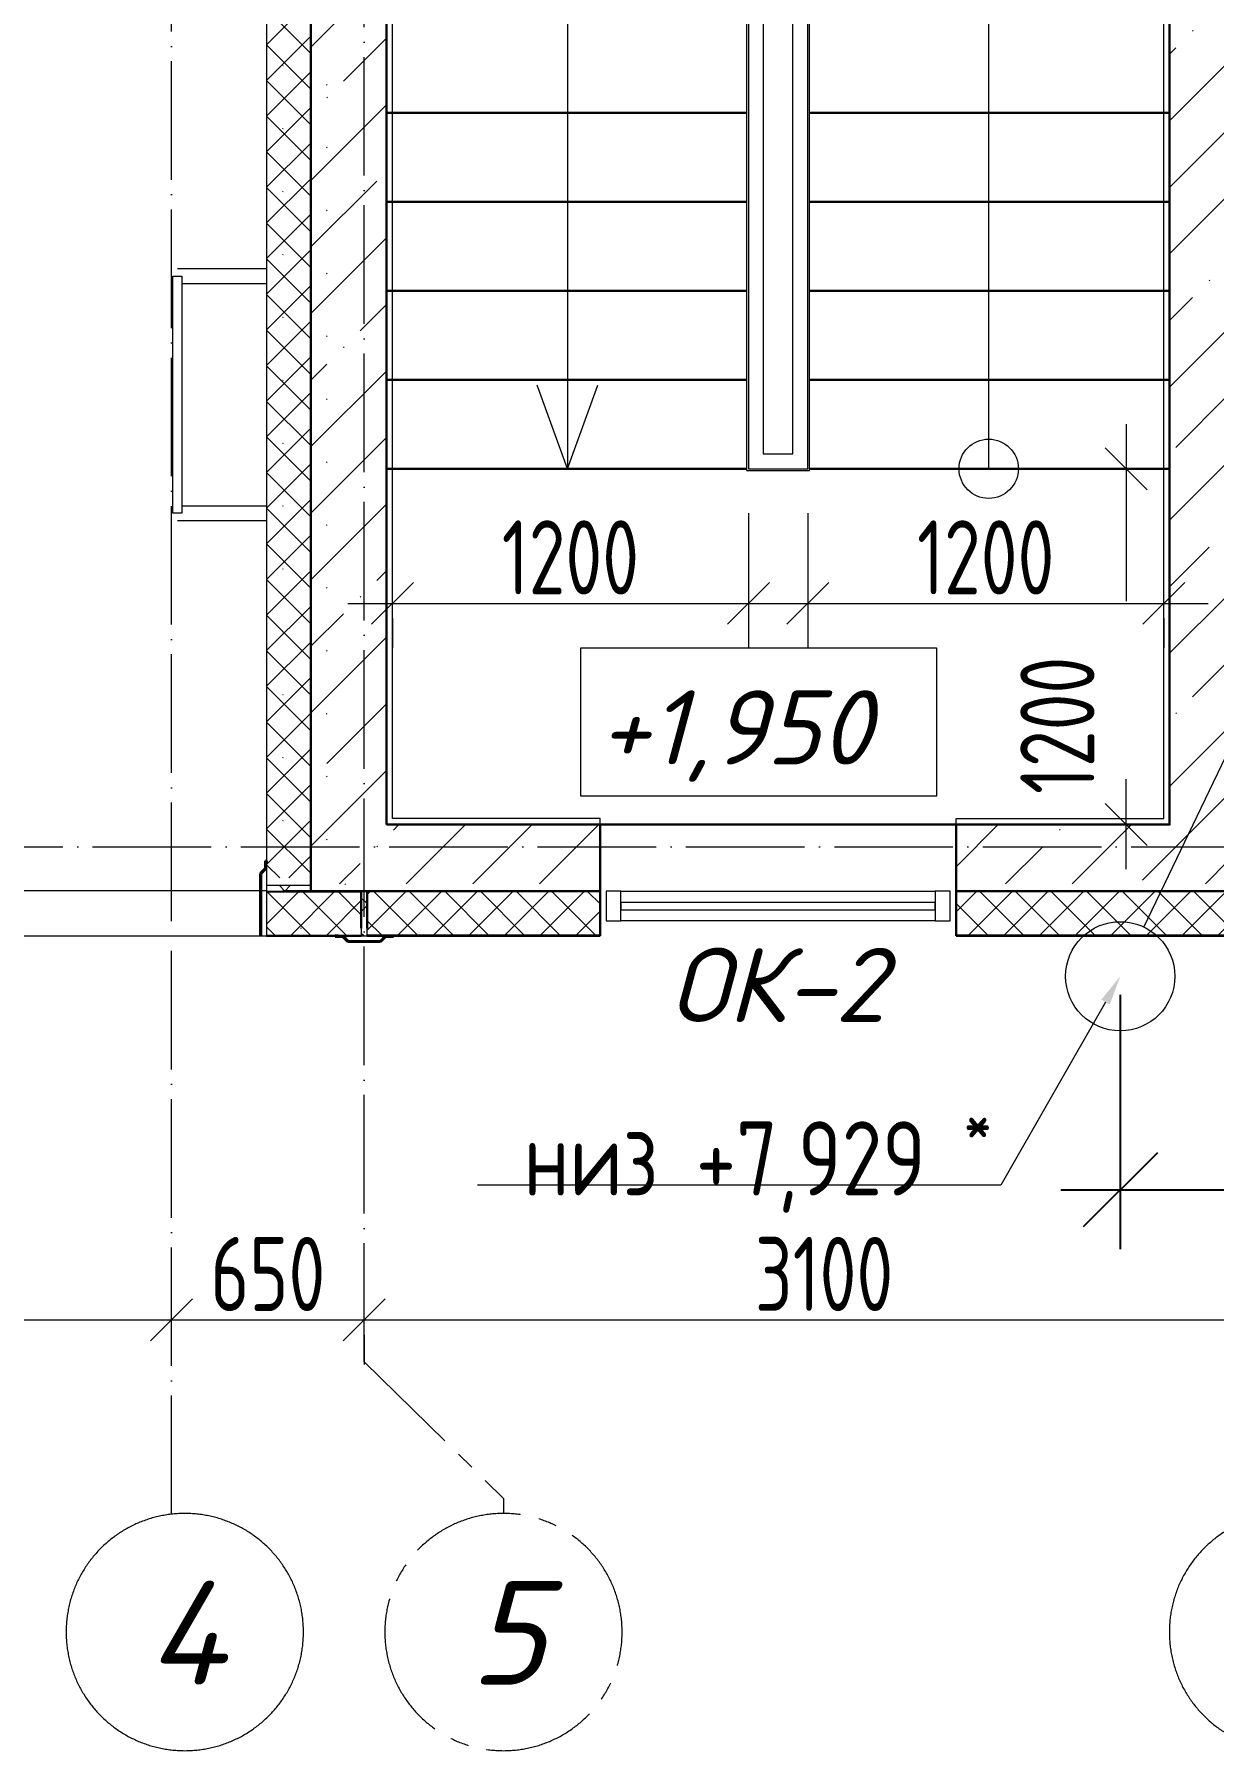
# Model space of a CAD drawing. Header units: millimetres. Extents: x -330955 to 144729, y -76510 to 25340.
# Drawn here: x 81484 to 85459, y 3236 to 9025 of the extents above; entities that cross this region are included whole.
import ezdxf
from ezdxf import colors
from ezdxf.entities.mleader import LeaderData, LeaderLine
from ezdxf.math import Vec2, Vec3

# ---------------------------------------------------------------- set-up
doc = ezdxf.new("R2010")
doc.units = ezdxf.units.MM
doc.header["$LTSCALE"] = 20
doc.linetypes.add('_ШПТ__20_т__2_5__Линия сетки', pattern=[25, 20, -2.5, 0, -2.5])
doc.linetypes.add('CENTER2', pattern=[28.575, 19.05, -3.175, 3.175, -3.175])
doc.layers.get('0').update_dxf_attribs({"lineweight": 0})
doc.layers.get('Defpoints').update_dxf_attribs({"color": 4})
for name, color, linetype, lineweight in [('Высотные отметки', 7, 'Continuous', 9), ('Лестницы', 7, 'Continuous', 30), ('Марки помещений', 7, 'Continuous', 20), ('Обобщенные модели', 7, 'Continuous', 18), ('Оси', 7, 'CENTER2', 9), ('Размеры', 7, 'Continuous', 9), ('Стены разрез', 7, 'Continuous', 30), ('Стены штриховка', 7, 'Continuous', 9), ('Типовые аннотации', 7, 'Continuous', 18), ('Элементы узлов', 7, 'Continuous', 18)]:
    doc.layers.add(name, color=color, linetype=linetype, lineweight=lineweight)
for name, color, linetype, lineweight, true_color in [('Импосты витража', 7, 'Continuous', 9, 0x004080), ('Крыши', 7, 'Continuous', 9, 0x004000), ('Линии', 7, 'Continuous', 9, 0x00a600), ('Оборудование', 7, 'Continuous', 18, 0x9f9fd0), ('Ограждение', 7, 'Continuous', 9, 0x408080), ('Панели витража', 7, 'Continuous', 9, 0x0080c0), ('Поручни', 7, 'Continuous', 9, 0x408080)]:
    doc.layers.add(name, color=color, linetype=linetype, lineweight=lineweight, true_color=true_color)
doc.styles.add('DynamicDimensions', font='isocpeui.ttf')
doc.styles.add('GOST Common_2', font='gost-common.ttf', dxfattribs={"width": 0.9, "height": 250})
doc.styles.add('ISOCPEUR', font='isocpeur.ttf', dxfattribs={"width": 0.8, "height": 2.5})
doc.styles.add('PDF ISOCPEUR Italic', font='isocpeui.ttf')
doc.styles.add('ГОСТ 2.304', font='gost-common.ttf')
doc.dimstyles.new('Основной_2_5_мм', dxfattribs={"dimscale": 304.8, "dimtxt": 251.428749, "dimasz": 0.463911, "dimexe": 0.492126, "dimexo": 0.492126, "dimgap": 0.098425, "dimtad": 1, "dimdec": 3, "dimrnd": 0.001, "dimdsep": 46, "dimtxsty": 'GOST Common_2', "dimblk1": 'OBLIQUE', "dimblk2": 'OBLIQUE', "dimsah": 1, "dimcen": 0.09, "dimdle": 0.492126, "dimazin": 2, "dimtfac": 1, "dimtdec": 4, "dimtix": 1, "dimtmove": 0, "dimatfit": 3, "dimfxl": 1, "dimtvp": 1, "dimtolj": 1, "dimtzin": 0, "dimlwd": 20, "dimlwe": 20, "dimarcsym": 2})
doc.dimstyles.new('Основной_2_5_мм_1', dxfattribs={"dimscale": 304.8, "dimtxt": 251.428749, "dimasz": 0.463911, "dimexe": 0.492126, "dimexo": 0.492126, "dimgap": 0.098425, "dimtad": 1, "dimdec": 3, "dimrnd": 0.001, "dimdsep": 46, "dimtxsty": 'GOST Common_2', "dimblk1": 'OBLIQUE', "dimblk2": 'OBLIQUE', "dimsah": 1, "dimcen": 0.09, "dimdle": 0.492126, "dimazin": 2, "dimtfac": 1, "dimtdec": 4, "dimtix": 1, "dimtmove": 1, "dimatfit": 3, "dimfxl": 1, "dimtvp": 1, "dimtolj": 1, "dimtzin": 0, "dimlwd": 20, "dimlwe": 20, "dimarcsym": 2})
doc.dimstyles.new('СПДС', dxfattribs={"dimscale": 100, "dimtxt": 2.5, "dimasz": 2.5, "dimexe": 2, "dimexo": 0.625, "dimgap": 1, "dimtad": 1, "dimdec": 0, "dimtxsty": 'ГОСТ 2.304', "dimblk": 'OBLIQUE', "dimcen": 2.5, "dimdle": 2, "dimadec": 0, "dimazin": 2, "dimtfac": 0.75, "dimtdec": 0, "dimtmove": 1, "dimatfit": 3, "dimfxl": 1, "dimtfill": 1, "dimtolj": 1, "dimarcsym": 1})
pattern_1 = [(45, (67596, 6285), (-106.066, 106.066), [])]
pattern_2 = [(45, (67596, 6260), (-60.10408, 60.10408), []), (135, (67596, 6260), (-60.10408, -60.10408), [])]
pattern_3 = [(45, (67596, 6285), (-224.5064, 224.5064), []), (45, (67820.5, 6285), (-224.5064, 224.5064), [396.875, -79.375, 3.353, -76.022])]
pattern_4 = [(45, (0, 0), (-106.066, 106.066), [])]
pattern_5 = [(45, (67596, 6260), (-106.066, 106.066), [])]

# ---------------------------------------------------------------- blocks, each defined once
blk = doc.blocks.new('Прямоугольный импост - 50х100 мм RAL 9016-1207058-_О__L2_3_900_')
at = {"layer": 'Импосты витража', "color": 7, "lineweight": 18}
for p, q in [((0, 100), (-50, 100)), ((-50, 100), (-50, 0)), ((0, 0), (0, 100)), ((-50, 0), (0, 0))]:
    blk.add_line(p, q, dxfattribs=at)
blk = doc.blocks.new('Системная панель - 135__НР__25__СТК__Стеклопакет-1207059-_О__L2_3_900_')
at = {"layer": 'Панели витража', "color": 7}
for p, q in [((530, -37.5), (-530, -37.5)), ((-530, -37.5), (-530, -62.5)), ((530, -62.5), (530, -37.5)), ((-530, -62.5), (530, -62.5))]:
    blk.add_line(p, q, dxfattribs=at)
blk = doc.blocks.new('Прямоугольный импост - 50х100 мм RAL 9016-1207060-_О__L2_3_900_')
at = {"layer": 'Импосты витража', "color": 7, "lineweight": 18}
for p, q in [((-50, 100), (0, 100)), ((-50, 0), (-50, 100)), ((0, 100), (0, 0)), ((0, 0), (-50, 0))]:
    blk.add_line(p, q, dxfattribs=at)
blk = doc.blocks.new('Прямоугольный импост - 50х100 мм RAL 9016-1206832-_О__L2_3_900_')
at = {"layer": 'Импосты витража', "color": 7}
for p, q in [((43075, -125), (44135, -125)), ((44135, -225), (43075, -225))]:
    blk.add_line(p, q, dxfattribs=at)
blk = doc.blocks.new('Ограждение - Ограждение-1239730-_О__L2_3_900_')
at = {"layer": 'Поручни', "color": 7}
for p, q in [((16501, 4881), (15075, 4881)), ((16495, 4875), (15075, 4875)), ((16495, 1275), (16495, 4875)), ((16501, 1269), (16501, 4881)), ((16445, 4825), (15075, 4825)), ((16289, 4825), (16289, 1269)), ((16295, 4825), (16295, 1275)), ((16345, 4825), (16345, 1325)), ((16445, 1325), (16445, 4825)), ((16295, 1275), (16495, 1275)), ((16345, 1325), (16445, 1325)), ((16289, 1269), (16501, 1269))]:
    blk.add_line(p, q, dxfattribs=at)
blk = doc.blocks.new('190_ФЭ_Стена_Стык угловой внешний фигурный - ФЭ-У1_350х230-1313209-_О__L2_3_900_')
at = {"layer": 'Обобщенные модели', "lineweight": 9}
h = blk.add_hatch(dxfattribs=at)
h.set_pattern_fill('FP_7', color=256, style=0, pattern_type=2)
h.set_pattern_definition(pattern_4)
h.paths.add_polyline_path([(14706, -275), (14706, -65.4), (14723, -48.4), (14722, -48), (14705, -65), (14705, -275)], flags=0)
at = {"layer": 'Обобщенные модели', "lineweight": 40}
for p, q in [((14705, -65), (14722, -48)), ((14723, -48.4), (14706, -65.4)), ((14722, -48), (14722, -22)), ((14722, -22), (14725, -22)), ((14724, -23), (14723, -23)), ((14723, -23), (14723, -48.4)), ((14724, -32), (14724, -23)), ((14725, -32), (14724, -32)), ((14725, -22), (14725, -32)), ((14705, -65), (14705, -275)), ((14706, -65.4), (14706, -275))]:
    blk.add_line(p, q, dxfattribs=at)
blk = doc.blocks.new('190_ФЭ_Стена_Стык вертикальный - ФЭ-C1_110-V11-_О__L2_3_900_')
at = {"layer": 'Обобщенные модели', "lineweight": 9}
h = blk.add_hatch(dxfattribs=at)
h.set_pattern_fill('FP_7', color=256, style=0, pattern_type=2)
h.set_pattern_definition(pattern_4)
h.paths.add_polyline_path([(14945, -295), (15055, -295), (15072, -278), (15071.6, -277), (15054.6, -294), (14945.4, -294), (14928.4, -277), (14928, -278)], flags=0)
at = {"layer": 'Обобщенные модели', "lineweight": 40}
for p, q in [((14912, -275), (14902, -275)), ((14902, -275), (14902, -278)), ((14902, -278), (14928, -278)), ((14903, -277), (14903, -276)), ((14903, -276), (14912, -276)), ((14928.4, -277), (14903, -277)), ((14912, -276), (14912, -275)), ((14928, -278), (14945, -295)), ((14945.4, -294), (14928.4, -277)), ((15071.6, -277), (15054.6, -294)), ((15055, -295), (15072, -278)), ((15097, -277), (15071.6, -277)), ((15072, -278), (15098, -278)), ((15098, -275), (15088, -275)), ((15088, -275), (15088, -276)), ((15088, -276), (15097, -276)), ((15097, -276), (15097, -277)), ((15098, -278), (15098, -275)), ((14945, -295), (15055, -295)), ((15054.6, -294), (14945.4, -294))]:
    blk.add_line(p, q, dxfattribs=at)
blk = doc.blocks.new('Прямоугольный импост - 20х150 мм_Утеплитель_Наружный-1317559-_О__L2_3_900_')
at = {"layer": 'Импосты витража'}
h = blk.add_hatch(dxfattribs=at)
h.set_pattern_fill('FP_11', style=0, pattern_type=2)
h.set_pattern_definition([(315, (-15000, -200), (60.1041, 60.1041), []), (225, (-15000, -200), (60.1041, -60.1041), [])])
h.paths.add_polyline_path([(-10, 75), (10, 75), (10, -75), (-10, -75), (-10, -26)], flags=0)
at = {"layer": 'Импосты витража', "color": 7, "lineweight": 18}
for p, q in [((-10, 75), (10, 75)), ((-10, -75), (-10, 75)), ((10, 75), (10, -75)), ((10, -75), (-10, -75))]:
    blk.add_line(p, q, dxfattribs=at)
blk = doc.blocks.new('Прямоугольный импост - 20х150 мм_Утеплитель_Наружный-1317889-_О__L2_3_900_')
at = {"layer": 'Импосты витража'}
h = blk.add_hatch(dxfattribs=at)
h.set_pattern_fill('FP_22', style=0, pattern_type=2)
h.set_pattern_definition([(225, (-125, 14800), (60.1041, -60.1041), []), (135, (-125, 14800), (-60.1041, -60.1041), [])])
h.paths.add_polyline_path([(0, -75), (-20, -75), (-20, 75), (0, 75)], flags=0)
at = {"layer": 'Импосты витража', "color": 7, "lineweight": 18}
for p, q in [((-20, 75), (-20, -75)), ((0, 75), (0, -75)), ((-20, -75), (0, -75))]:
    blk.add_line(p, q, dxfattribs=at)
blk = doc.blocks.new('00_ME_Лестница пожарная - плоская кровля - 00_ABD_3000_h_-1335395-_О__L2_3_900_')
at = {"layer": 'Оборудование', "color": 7}
for p, q in [((-425, 375), (-425, 75)), ((-375, 360), (-375, 75)), ((375, 360), (375, 75)), ((425, 375), (425, 75))]:
    blk.add_line(p, q, dxfattribs=at)
blk = doc.blocks.new('Труба квадратная - Ступень-1331110-_О__L2_3_900_')
at = {"layer": 'Оборудование', "color": 7}
for p, q in [((0, -15), (0, 15)), ((0, 15), (800, 15)), ((800, 15), (800, -15)), ((800, -15), (0, -15))]:
    blk.add_line(p, q, dxfattribs=at)
blk = doc.blocks.new('012_Стрелка _ЭлУзла_Линия_ - Стрелка с пустым кружком-1367275-_О__L2_3_900_')
at = {"layer": 'Элементы узлов'}
blk.add_line((1, 0), (3600, 0), dxfattribs=at)
blk = doc.blocks.new('012_Стрелка _ЭлУзла_Линия_ - Стрелка-1367453-_О__L2_3_900_')
at = {"layer": 'Элементы узлов'}
blk.add_line((1, 0), (3557, 0), dxfattribs=at)
blk = doc.blocks.new('Ось сетки - Круг_Ø8 мм-6577-_О__L2_3_900_')
at = {"layer": 'Оси', "lineweight": 20}
for start, end in [(360, 180), (180, 360)]:
    blk.add_arc((0, 0), 4, start, end, dxfattribs=at)
blk = doc.blocks.new('_Oblique')
at = {"color": 0, "linetype": 'ByBlock', "lineweight": -2}
blk.add_line((-0.5, -0.5), (0.5, 0.5), dxfattribs=at)
blk = doc.blocks.new('*D151')
at = {"layer": 'Defpoints', "color": 0, "transparency": 16777216}
for p in [(77596, 4789.1), (81946, 4689.1), (81946, 4689.1)]:
    blk.add_point(p, dxfattribs=at)
at = {"layer": 'Размеры', "color": 0, "lineweight": 20, "transparency": 16777216}
for p, q in [((77446, 4689.1), (82096, 4689.1)), ((77596, 4639.1), (77596, 4539.1))]:
    blk.add_line(p, q, dxfattribs=at)
at = {"layer": 'Размеры', "color": 0, "lineweight": 20, "transparency": 16777216, "xscale": 141.4, "yscale": 141.4, "zscale": 141.4, "rotation": 180}
blk.add_blockref('_Oblique', (77596, 4689.1), dxfattribs=at)
at = {"layer": 'Размеры', "color": 0, "lineweight": 20, "transparency": 16777216, "xscale": 141.4, "yscale": 141.4, "zscale": 141.4}
blk.add_blockref('_Oblique', (81946, 4689.1), dxfattribs=at)
at = {"layer": 'Размеры', "color": 0, "lineweight": 20, "transparency": 16777216, "insert": (79771, 4844.1), "char_height": 250, "width": 782.412, "attachment_point": 5, "style": 'GOST Common_2'}
blk.add_mtext('\\A1;4350', dxfattribs=at)
blk = doc.blocks.new('*D152')
at = {"layer": 'Defpoints', "color": 0, "transparency": 16777216}
for p in [(82596, 4789.1), (81946, 4689.1), (82596, 4689.1)]:
    blk.add_point(p, dxfattribs=at)
at = {"layer": 'Размеры', "color": 0, "lineweight": 20, "transparency": 16777216}
for p, q in [((81796, 4689.1), (82746, 4689.1)), ((82596, 4639.1), (82596, 4539.1))]:
    blk.add_line(p, q, dxfattribs=at)
at = {"layer": 'Размеры', "color": 0, "lineweight": 20, "transparency": 16777216, "xscale": 141.4, "yscale": 141.4, "zscale": 141.4, "rotation": 180}
blk.add_blockref('_Oblique', (81946, 4689.1), dxfattribs=at)
at = {"layer": 'Размеры', "color": 0, "lineweight": 20, "transparency": 16777216, "xscale": 141.4, "yscale": 141.4, "zscale": 141.4}
blk.add_blockref('_Oblique', (82596, 4689.1), dxfattribs=at)
at = {"layer": 'Размеры', "color": 0, "lineweight": 20, "transparency": 16777216, "insert": (82271, 4844.1), "char_height": 250, "width": 567.632, "attachment_point": 5, "style": 'GOST Common_2'}
blk.add_mtext('\\A1;650', dxfattribs=at)
blk = doc.blocks.new('*D153')
at = {"layer": 'Defpoints', "color": 0, "transparency": 16777216}
for p in [(82596, 4789.1), (85696, 4689.1), (85696, 4689.1)]:
    blk.add_point(p, dxfattribs=at)
at = {"layer": 'Размеры', "color": 0, "lineweight": 20, "transparency": 16777216}
for p, q in [((82446, 4689.1), (85846, 4689.1)), ((82596, 4639.1), (82596, 4539.1))]:
    blk.add_line(p, q, dxfattribs=at)
at = {"layer": 'Размеры', "color": 0, "lineweight": 20, "transparency": 16777216, "xscale": 141.4, "yscale": 141.4, "zscale": 141.4, "rotation": 180}
blk.add_blockref('_Oblique', (82596, 4689.1), dxfattribs=at)
at = {"layer": 'Размеры', "color": 0, "lineweight": 20, "transparency": 16777216, "xscale": 141.4, "yscale": 141.4, "zscale": 141.4}
blk.add_blockref('_Oblique', (85696, 4689.1), dxfattribs=at)
at = {"layer": 'Размеры', "color": 0, "lineweight": 20, "transparency": 16777216, "insert": (84146, 4844.1), "char_height": 250, "width": 756.843, "attachment_point": 5, "style": 'GOST Common_2'}
blk.add_mtext('\\A1;3100', dxfattribs=at)
blk = doc.blocks.new('*D145')
at = {"layer": 'Defpoints', "color": 0, "transparency": 16777216}
for p in [(83891, 7560), (82691, 7205.9), (83891, 7106)]:
    blk.add_point(p, dxfattribs=at)
at = {"layer": 'Размеры', "color": 0, "lineweight": 20, "transparency": 16777216}
for p, q in [((83891, 7410), (83891, 6956)), ((82541, 7106), (84041, 7106)), ((82691, 7055.9), (82691, 6956))]:
    blk.add_line(p, q, dxfattribs=at)
at = {"layer": 'Размеры', "color": 0, "lineweight": 20, "transparency": 16777216, "xscale": 141.4, "yscale": 141.4, "zscale": 141.4, "rotation": 180}
blk.add_blockref('_Oblique', (82691, 7106), dxfattribs=at)
at = {"layer": 'Размеры', "color": 0, "lineweight": 20, "transparency": 16777216, "xscale": 141.4, "yscale": 141.4, "zscale": 141.4}
blk.add_blockref('_Oblique', (83891, 7106), dxfattribs=at)
at = {"layer": 'Размеры', "color": 0, "lineweight": 20, "transparency": 16777216, "insert": (83291, 7261), "char_height": 250, "width": 700.591, "attachment_point": 5, "style": 'GOST Common_2'}
blk.add_mtext('\\A1;1200', dxfattribs=at)
blk = doc.blocks.new('*D146')
at = {"layer": 'Defpoints', "color": 0, "transparency": 16777216}
for p in [(84091, 7560), (85291, 7205.9), (85291, 7106)]:
    blk.add_point(p, dxfattribs=at)
at = {"layer": 'Размеры', "color": 0, "lineweight": 20, "transparency": 16777216}
for p, q in [((84091, 7410), (84091, 6956)), ((83941, 7106), (85441, 7106)), ((85291, 7055.9), (85291, 6956))]:
    blk.add_line(p, q, dxfattribs=at)
at = {"layer": 'Размеры', "color": 0, "lineweight": 20, "transparency": 16777216, "xscale": 141.4, "yscale": 141.4, "zscale": 141.4, "rotation": 180}
blk.add_blockref('_Oblique', (84091, 7106), dxfattribs=at)
at = {"layer": 'Размеры', "color": 0, "lineweight": 20, "transparency": 16777216, "xscale": 141.4, "yscale": 141.4, "zscale": 141.4}
blk.add_blockref('_Oblique', (85291, 7106), dxfattribs=at)
at = {"layer": 'Размеры', "color": 0, "lineweight": 20, "transparency": 16777216, "insert": (84691, 7261), "char_height": 250, "width": 700.591, "attachment_point": 5, "style": 'GOST Common_2'}
blk.add_mtext('\\A1;1200', dxfattribs=at)
blk = doc.blocks.new('*D147')
at = {"layer": 'Defpoints', "color": 0, "transparency": 16777216}
for p in [(85064.4, 7560), (85164.3, 7560), (85064.4, 6360)]:
    blk.add_point(p, dxfattribs=at)
at = {"layer": 'Размеры', "color": 0, "lineweight": 20, "transparency": 16777216}
for p, q in [((85164.3, 7710), (85164.3, 7113.4)), ((85214.4, 7560), (85314.3, 7560)), ((85164.3, 6210), (85164.3, 6513.4)), ((85214.4, 6360), (85314.3, 6360))]:
    blk.add_line(p, q, dxfattribs=at)
at = {"layer": 'Размеры', "color": 0, "lineweight": 20, "transparency": 16777216, "xscale": 141.4, "yscale": 141.4, "zscale": 141.4}
for p, rotation in [((85164.3, 7560), 90), ((85164.3, 6360), 270)]:
    blk.add_blockref('_Oblique', p, dxfattribs=dict(at, rotation=rotation))
at = {"layer": 'Размеры', "color": 0, "lineweight": 20, "transparency": 16777216, "insert": (84807.6, 6463.1), "char_height": 250, "width": 700.591, "attachment_point": 1, "rotation": 90, "line_spacing_factor": 1.022761, "style": 'GOST Common_2'}
blk.add_mtext('\\A1;1200', dxfattribs=at)
blk = doc.blocks.new('Высотные отметки - Рамка-5093-_О__L2_3_900_')
at = {"layer": 'Типовые аннотации', "lineweight": 9}
for p, q in [((-6, 0), (-6, 5)), ((-6, 5), (6, 5)), ((6, 5), (6, 0)), ((6, 0), (-6, 0))]:
    blk.add_line(p, q, dxfattribs=at)
blk = doc.blocks.new('*D225')
at = {"color": 0, "lineweight": -2, "transparency": 16777216}
for p, q in [((85144.6, 5785.7), (85144.6, 4927.6)), ((85696, 5785.7), (85696, 4927.6)), ((84944.6, 5127.6), (85896, 5127.6)), ((86923.9, 5127.6), (85696, 5127.6))]:
    blk.add_line(p, q, dxfattribs=at)
at = {"layer": 'Defpoints', "color": 0, "transparency": 16777216}
for p in [(85144.6, 5848.2, 28903), (85696, 5848.2), (85696, 5127.6)]:
    blk.add_point(p, dxfattribs=at)
at = {"color": 0, "lineweight": -2, "transparency": 16777216, "xscale": 250, "yscale": 250, "zscale": 250, "rotation": 180}
blk.add_blockref('_Oblique', (85144.6, 5127.6), dxfattribs=at)
at = {"color": 0, "lineweight": -2, "transparency": 16777216, "xscale": 250, "yscale": 250, "zscale": 250}
blk.add_blockref('_Oblique', (85696, 5127.6), dxfattribs=at)
at = {"color": 0, "transparency": 16777216, "insert": (86461.2, 5352.6), "char_height": 250, "width": 856.398, "attachment_point": 5, "style": 'DynamicDimensions', "bg_fill": 3, "box_fill_scale": 1.1, "bg_fill_color": 256, "bg_fill_true_color": 13158600, "bg_fill_transparency": 0}
blk.add_mtext('\\A1;551 {\\H0.7x;\\S*^ ;}', dxfattribs=at)

msp = doc.modelspace()

# ---------------------------------------------------------------- hatches: boundary and pattern name
at = {"layer": 'Стены штриховка', "lineweight": 9}
h = msp.add_hatch(dxfattribs=at)
h.set_pattern_fill('FP_4', color=256, style=0, pattern_type=2)
h.set_pattern_definition(pattern_3)
h.paths.add_polyline_path([(82671, 6160), (82671, 12560), (82416, 12560), (82416, 6160), (82553.3834, 6160)])
h = msp.add_hatch(dxfattribs=at)
h.set_pattern_fill('FP_4', color=256, style=0, pattern_type=2)
h.set_pattern_definition(pattern_3)
h.paths.add_polyline_path([(85457.8047, 6360), (85511, 6360), (85511, 12560), (85311, 12560), (85311, 6360)], flags=0)
h = msp.add_hatch(dxfattribs=at)
h.set_pattern_fill('FP_6', color=256, style=0, pattern_type=2)
h.set_pattern_definition([(45, (67541, 6285), (-60.10408, 60.10408), []), (135, (67541, 6285), (-60.10408, -60.10408), [])])
h.paths.add_polyline_path([(82268, 6180), (82414, 6180), (82414, 12275), (82268, 12275), (82268, 11316.3319)], flags=0)
h = msp.add_hatch(dxfattribs=at)
h.set_pattern_fill('FP_5', color=256, style=0, pattern_type=2)
h.set_pattern_definition(pattern_1)
h.paths.add_polyline_path([(82323, 6180), (82323, 12275), (82321, 12275), (82321, 6180)], flags=0)
h = msp.add_hatch(dxfattribs=at)
h.set_pattern_fill('FP_5', color=256, style=0, pattern_type=2)
h.set_pattern_definition(pattern_1)
h.paths.add_polyline_path([(82471, 6180), (82471, 12275), (82469, 12275), (82469, 6180)], flags=0)
h = msp.add_hatch(dxfattribs=at)
h.set_pattern_fill('FP_4', color=256, style=0, pattern_type=2)
h.set_pattern_definition(pattern_3)
h.paths.add_polyline_path([(85042.8874, 6160), (85511, 6160), (85511, 6360), (84591, 6360), (84591, 6160)], flags=0)
h.paths.add_polyline_path([(82671, 6160), (83391, 6160), (83391, 6360), (82671, 6360)], flags=0)
h = msp.add_hatch(dxfattribs=at)
h.set_pattern_fill('FP_5', color=256, style=0, pattern_type=2)
h.set_pattern_definition(pattern_1)
h.paths.add_polyline_path([(82553.3834, 6158), (82586, 6158), (82586, 6160), (82321, 6160), (82321.7449, 6158)], flags=0)
h = msp.add_hatch(dxfattribs=at)
h.set_pattern_fill('FP_6', color=256, style=0, pattern_type=2)
h.set_pattern_definition(pattern_2)
h.paths.add_polyline_path([(82586, 5987), (82586, 6133), (82266, 6133), (82266, 5987), (82553.3834, 5987)])
h = msp.add_hatch(dxfattribs=at)
h.set_pattern_fill('FP_5', color=256, style=0, pattern_type=2)
h.set_pattern_definition(pattern_5)
h.paths.add_polyline_path([(83391, 6133), (83391, 6135), (82606, 6135), (82606, 6133)], flags=0)
h.paths.add_polyline_path([(84591, 6133), (86341, 6133), (86341, 6135), (84591, 6135)], flags=0)
h.paths.add_polyline_path([(87550, 6133), (88586, 6133), (88586, 6135), (87541, 6134.5588), (87541, 6133), (87547.1716, 6133)], flags=0)
h = msp.add_hatch(dxfattribs=at)
h.set_pattern_fill('FP_6', color=256, style=0, pattern_type=2)
h.set_pattern_definition(pattern_2)
h.paths.add_polyline_path([(83391, 5987), (83391, 6133), (82606, 6133), (82606, 5987)], flags=0)
h.paths.add_polyline_path([(88586, 5987), (88586, 6133), (87541, 6133), (87541, 5987)], flags=0)
h.paths.add_polyline_path([(86341, 5987), (86341, 6133), (84591, 6133), (84591, 5987), (85872.722, 5987)], flags=0)
h = msp.add_hatch(dxfattribs=at)
h.set_pattern_fill('FP_5', color=256, style=0, pattern_type=2)
h.set_pattern_definition(pattern_1)
h.paths.add_polyline_path([(82321, 6010), (82586, 6010), (82586, 6012), (82321, 6012)], flags=0)
h = msp.add_hatch(dxfattribs=at)
h.set_pattern_fill('FP_5', color=256, style=0, pattern_type=2)
h.set_pattern_definition(pattern_5)
h.paths.add_polyline_path([(84591, 5985), (86341, 5985), (86341, 5987), (84591, 5987)], flags=0)
h.paths.add_polyline_path([(88586, 5985), (88586, 5987), (87541, 5987), (87541, 5985)], flags=0)
h.paths.add_polyline_path([(82606, 5985), (83391, 5985), (83391, 5987), (82606, 5987)], flags=0)

# ---------------------------------------------------------------- linework, layer by layer
for p, q in [((67474, 6138), (82266, 6138)), ((82268, 6133), (82266, 6133)), ((82266, 6133), (82586, 6133)), ((67321, 5985), (82266, 5985)), ((82266, 5987), (82586, 5987)), ((77596, 4689.1059), (81946, 4689.1059))]:
    msp.add_line(p, q)
at = {"color": 0, "lineweight": 0}
msp.add_lwpolyline([(85224.3046, 6014.2204), (86054.5583, 7743.212), (91491.7308, 7743.212)], dxfattribs=at)
at = {"color": 242, "true_color": 0xcd2027}
msp.add_circle((85144.5659, 5848.1659, 28903), 184.2073, dxfattribs=at)
at = {"layer": 'Крыши', "color": 7}
for p, q in [((82266, 11024.0909), (82266, 6263)), ((82266, 6253), (82266, 5985))]:
    msp.add_line(p, q, dxfattribs=at)
at = {"layer": 'Лестницы', "color": 7}
for p, q in [((83885, 8760), (82671, 8760)), ((83885, 8760), (82671, 8760)), ((84097, 8760), (85311, 8760)), ((84097, 8760), (85311, 8760)), ((83885, 8460), (82671, 8460)), ((83885, 8460), (82671, 8460)), ((84097, 8460), (85311, 8460)), ((84097, 8460), (85311, 8460)), ((83885, 8160), (82671, 8160)), ((83885, 8160), (82671, 8160)), ((84097, 8160), (85311, 8160)), ((84097, 8160), (85311, 8160)), ((83885, 7860), (82671, 7860)), ((83885, 7860), (82671, 7860)), ((84097, 7860), (85311, 7860)), ((84097, 7860), (85311, 7860)), ((83885, 7560), (82671, 7560)), ((83885, 7560), (82671, 7560)), ((84097, 7560), (85311, 7560)), ((84097, 7560), (85311, 7560)), ((83391, 6360), (84591, 6360))]:
    msp.add_line(p, q, dxfattribs=at)
at = {"layer": 'Линии', "color": 7}
for p, q in [((82691, 6380), (82691, 12340)), ((85291, 6380), (85291, 12340)), ((83391, 6380), (82691, 6380)), ((83391, 6360), (83391, 6380)), ((84591, 6360), (84591, 6380)), ((84591, 6380), (85291, 6380))]:
    msp.add_line(p, q, dxfattribs=at)
at = {"layer": 'Оси', "linetype": '_ШПТ__20_т__2_5__Линия сетки'}
for p, q in [((81946, 4033.7926), (81946, 20260.8127)), ((82596, 4547.9718), (82596, 19608.0387)), ((64176.6572, 6285), (88894.345, 6285))]:
    msp.add_line(p, q, dxfattribs=at)
at = {"layer": 'Оси'}
for p, q in [((82596, 4547.9718), (83065.2952, 4087.1319)), ((83065.2952, 4087.1319), (83065.2952, 4036.3319))]:
    msp.add_line(p, q, dxfattribs=at)
for start, end in [(360, 180), (180, 360)]:
    msp.add_arc((83065.2952, 3636.3319), 400, start, end, dxfattribs=at)
at = {"layer": 'Стены разрез'}
for p, q in [((82416, 12880), (82416, 6135)), ((82671, 6360), (82671, 12360)), ((85311, 12360), (85311, 6360)), ((83391, 6360), (82671, 6360)), ((83391, 5985), (83391, 6360)), ((85311, 6360), (84591, 6360)), ((84591, 6360), (84591, 5985)), ((83391, 6135), (82321, 6135)), ((82586, 6010), (82586, 6135)), ((82606, 6010), (82606, 6135)), ((86230, 6135), (84591, 6135)), ((82586, 5985), (82266, 5985)), ((82606, 5985), (83391, 5985)), ((84591, 5985), (86341, 5985))]:
    msp.add_line(p, q, dxfattribs=at)
at = {"layer": 'Стены штриховка', "lineweight": 9}
for p, q in [((82268, 6163), (82268, 12275)), ((83391, 6133), (82606, 6133)), ((86341, 6133), (84591, 6133)), ((83391, 5987), (82606, 5987)), ((86341, 5987), (84591, 5987))]:
    msp.add_line(p, q, dxfattribs=at)
at = {"layer": 'Типовые аннотации', "lineweight": 20}
for q in [(83178.394, 7841.9078), (83383.606, 7841.9078)]:
    msp.add_line((83281, 7560), q, dxfattribs=at)
msp.add_circle((84701, 7560), 100, dxfattribs=at)

# ---------------------------------------------------------------- block references
at = {"layer": 'Высотные отметки', "lineweight": 20, "xscale": 99.99999999999993, "yscale": 99.99999999999993, "zscale": 99.99999999999993}
msp.add_blockref('Высотные отметки - Рамка-5093-_О__L2_3_900_', (83925.5647, 6455.9785), dxfattribs=at)
at = {"layer": 'Импосты витража', "color": 7, "lineweight": 18, "extrusion": (0, 0, -1), "rotation": 270.0000000000001}
msp.add_blockref('Прямоугольный импост - 20х150 мм_Утеплитель_Наружный-1317889-_О__L2_3_900_', (-82341, 6135), dxfattribs=at)
at = {"layer": 'Импосты витража', "color": 7, "extrusion": (0, 0, -1), "rotation": 180}
for name, p in [('Прямоугольный импост - 20х150 мм_Утеплитель_Наружный-1317559-_О__L2_3_900_', (-82596, 6060)), ('Прямоугольный импост - 50х100 мм RAL 9016-1207060-_О__L2_3_900_', (-84571, 6135))]:
    msp.add_blockref(name, p, dxfattribs=at)
at = {"layer": 'Импосты витража', "color": 7, "rotation": 180}
msp.add_blockref('Прямоугольный импост - 50х100 мм RAL 9016-1207058-_О__L2_3_900_', (83411, 6135), dxfattribs=at)
at = {"layer": 'Импосты витража', "color": 7}
msp.add_blockref('Прямоугольный импост - 50х100 мм RAL 9016-1206832-_О__L2_3_900_', (40386, 6260), dxfattribs=at)
at = {"layer": 'Обобщенные модели'}
for name, p in [('190_ФЭ_Стена_Стык угловой внешний фигурный - ФЭ-У1_350х230-1313209-_О__L2_3_900_', (67541, 6260)), ('190_ФЭ_Стена_Стык вертикальный - ФЭ-C1_110-V11-_О__L2_3_900_', (67596, 6260))]:
    msp.add_blockref(name, p, dxfattribs=at)
at = {"layer": 'Оборудование', "color": 7, "rotation": 89.99999999999991}
for name, p in [('00_ME_Лестница пожарная - плоская кровля - 00_ABD_3000_h_-1335395-_О__L2_3_900_', (82341, 7810)), ('Труба квадратная - Ступень-1331110-_О__L2_3_900_', (81966, 7410))]:
    msp.add_blockref(name, p, dxfattribs=at)
at = {"layer": 'Ограждение', "color": 7}
msp.add_blockref('Ограждение - Ограждение-1239730-_О__L2_3_900_', (67596, 6285), dxfattribs=at)
at = {"layer": 'Оси', "lineweight": 20, "xscale": 99.99999999999993, "yscale": 99.99999999999993, "zscale": 99.99999999999993}
for p in [(81991, 3636.3319), (85710, 3636.3319)]:
    msp.add_blockref('Ось сетки - Круг_Ø8 мм-6577-_О__L2_3_900_', p, dxfattribs=at)
at = {"layer": 'Панели витража', "color": 7}
msp.add_blockref('Системная панель - 135__НР__25__СТК__Стеклопакет-1207059-_О__L2_3_900_', (83991, 6135), dxfattribs=at)
at = {"layer": 'Элементы узлов'}
for name, p, rotation in [('012_Стрелка _ЭлУзла_Линия_ - Стрелка-1367453-_О__L2_3_900_', (83281, 11117), 269.9999999999999), ('012_Стрелка _ЭлУзла_Линия_ - Стрелка с пустым кружком-1367275-_О__L2_3_900_', (84701, 7560), 89.9999999999999)]:
    msp.add_blockref(name, p, dxfattribs=dict(at, rotation=rotation))

# ---------------------------------------------------------------- texts
at = {"layer": 'Марки помещений', "lineweight": 9, "width": 223.670812, "attachment_point": 1, "style": 'PDF ISOCPEUR Italic'}
for s, insert, char_height in [('+1,950', (83385.6772, 6812.6856), 250), ('ОК-2', (83624.6054, 5944.1301), 250), ('4', (81862.3693, 3808.8653), 350), ('5', (82951.5146, 3808.8653), 350)]:
    msp.add_mtext(s, dxfattribs=dict(at, insert=insert, char_height=char_height))

# ---------------------------------------------------------------- dimensions: what is measured, and where the dimension line sits
at = {"layer": 'Размеры', "lineweight": 20}
dim = msp.add_linear_dim(base=(85164.3459, 7560), p1=(85064.361, 6360), p2=(85064.361, 7560), angle=90, dimstyle='Основной_2_5_мм_1', override={"dimpost": '<>', "dimfxl": 1200}, dxfattribs=at)
dim.commit()
dim.dimension.update_dxf_attribs({"geometry": '*D147', "text_midpoint": (84974.3055, 6813.3819), "dimtype": 160, "text_rotation": 90})
for base, p1, p2, override, picture, middle in [((83891, 7105.9586), (82691, 7205.9435), (83891, 7560), {"dimpost": '<>', "dimfxl": 1251.141869}, '*D145', (83291, 7260.9586)), ((85291, 7105.9586), (84091, 7560), (85291, 7205.9435), {"dimpost": '<>', "dimfxl": 1251.141869}, '*D146', (84691, 7260.9586)), ((81946, 4689.1059), (77596, 4789.0908), (81946, 4689.1059), {"dimpost": '<>', "dimfxl": 4500}, '*D151', (79771, 4844.1059)), ((82596, 4689.1059), (81946, 4689.1059), (82596, 4789.0908), {"dimpost": '<>', "dimfxl": 500}, '*D152', (82271, 4844.1059)), ((85696, 4689.1059), (82596, 4789.0908), (85696, 4689.1059), {"dimpost": '<>', "dimfxl": 6000}, '*D153', (84146, 4844.1059))]:
    dim = msp.add_linear_dim(base=base, p1=p1, p2=p2, dimstyle='Основной_2_5_мм', override=override, dxfattribs=at)
    dim.commit()
    dim.dimension.update_dxf_attribs({"geometry": picture, "text_midpoint": middle})

# ---------------------------------------------------------------- leaders
at = {"color": 5}
ml = msp.add_multileader_mtext('Standard', dxfattribs=at)
ml.set_content('\\A1;низ +7,929 {\\H0.7x;\\S*^ ;}', color=5, style='ISOCPEUR')
ml.set_leader_properties(lineweight=9)
ml.build(insert=Vec2(0, 0))
ml.multileader.update_dxf_attribs({"has_dogleg": 0, "text_right_attachment_type": 6, "arrow_head_size": 100})
ctx = ml.context
ctx.base_point, ctx.char_height, ctx.arrow_head_size, ctx.landing_gap_size, ctx.plane_origin = Vec3(83201.1816, 5293.8916, 28903), 250, 100, 30, Vec3(85144.5659, 5848.1659, 28903)
ctx.right_attachment, ctx.text_align_type = 6, 2
notes = []
notes.append((ctx, [(0, (1, 1, 0), (92741.7876, 5143.8916, 28903), (-1, 0), 8000, [(0, [(85144.5659, 5848.1659, 28903)], 0, [])])]))
ctx.mtext.insert, ctx.mtext.width, ctx.mtext.alignment, ctx.mtext.flow_direction = Vec3(84711.7876, 5443.8916, 28903), 1897.88339, 3, 5
for ctx, leaders in notes:
    for number, flags, end, landing, length, lines in leaders:
        leader = LeaderData()
        leader.index, (leader.has_last_leader_line, leader.has_dogleg_vector, leader.attachment_direction) = number, flags
        leader.last_leader_point, leader.dogleg_vector, leader.dogleg_length = Vec3(end), Vec3(landing), length
        for number, points, colour, breaks in lines:
            line = LeaderLine()
            line.index, line.vertices, line.color, line.breaks = number, Vec3.list(points), colors.encode_raw_color(colour), breaks
            leader.lines.append(line)
        ctx.leaders.append(leader)

# ---------------------------------------------------------------- next in the draw order: dimensions: what is measured, and where the dimension line sits
dim = msp.add_linear_dim(base=(85696, 5127.5784), p1=(85144.5659, 5848.1659, 28903), p2=(85696, 5848.1659), text='<> {\\H0.7x;\\S*^ ;}', dimstyle='СПДС', override={"dimtxsty": 'DynamicDimensions'}, dxfattribs=at)
dim.commit()
dim.dimension.update_dxf_attribs({"geometry": '*D225', "text_midpoint": (86461.17, 4980.5153), "dimtype": 160})

doc.saveas('drawing.dxf')
